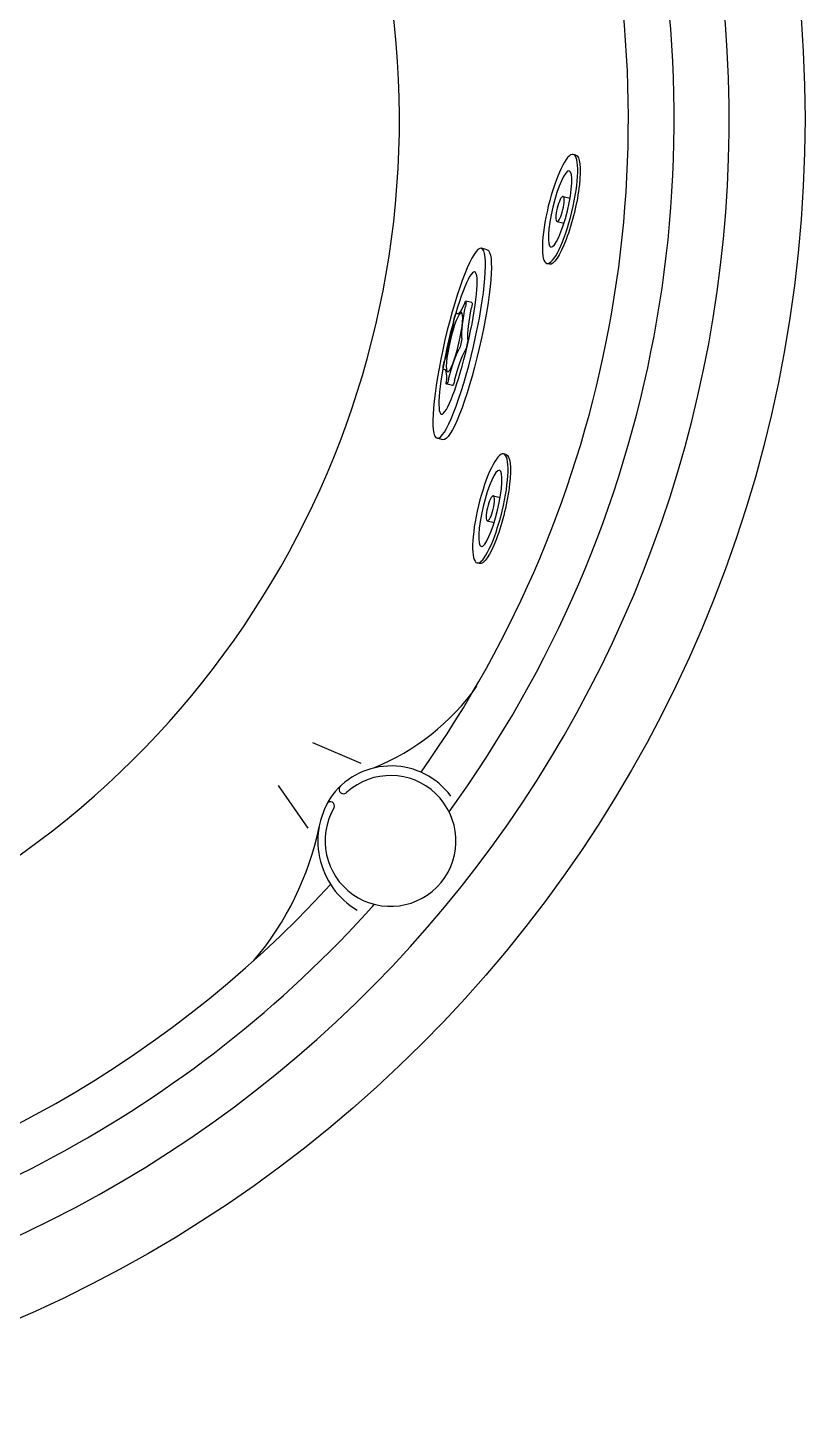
# Model space of a CAD drawing. Header units: millimetres. Extents: x -1146.96 to -1144.79, y 2246.6 to 2248.76.
# Drawn here: x -1145.387 to -1144.793, y 2246.765 to 2247.834 of the extents above; entities that cross this region are included whole.
import ezdxf

# ---------------------------------------------------------------- set-up
doc = ezdxf.new("R2010")
doc.units = ezdxf.units.MM
doc.header["$LTSCALE"] = 10
doc.layers.add('jacuzzi', color=1, linetype='Continuous')

msp = doc.modelspace()

# ---------------------------------------------------------------- linework, layer by layer
at = {"layer": 'jacuzzi'}
for p, q in [((-1144.968, 2247.7372), (-1144.9699, 2247.7377)), ((-1144.9777, 2247.7056), (-1144.9724, 2247.7043)), ((-1144.9823, 2247.6864), (-1144.9771, 2247.6851)), ((-1145.0357, 2247.6648), (-1145.0402, 2247.6659)), ((-1144.9882, 2247.6538), (-1144.9901, 2247.6543)), ((-1145.0475, 2247.6245), (-1145.052, 2247.6255)), ((-1145.0623, 2247.561), (-1145.0672, 2247.5622)), ((-1145.0694, 2247.5196), (-1145.074, 2247.5207)), ((-1145.0213, 2247.5083), (-1145.0232, 2247.5088)), ((-1145.0309, 2247.4767), (-1145.0257, 2247.4754)), ((-1145.0356, 2247.4575), (-1145.0303, 2247.4562)), ((-1145.0415, 2247.4249), (-1145.0433, 2247.4254)), ((-1145.1321, 2247.2722), (-1145.1689, 2247.288)), ((-1145.1724, 2247.2226), (-1145.1953, 2247.2553))]:
    msp.add_line(p, q, dxfattribs=at)
at = {"layer": 'jacuzzi', "color": 3}
msp.add_circle((-1145.7928, 2247.7648), 1, dxfattribs=at)
at = {"layer": 'jacuzzi'}
for centre, radius, start, end in [((-1145.7928, 2247.7644), 0.942, 291.6316, 248.3684), ((-1145.7928, 2247.7644), 0.69, 296.7143, 222.9441), ((-1145.7928, 2247.7644), 0.9, 323.9832, 14.8188), ((-1145.7928, 2247.7644), 0.865, 324.7764, 14.0908), ((-1145.7928, 2247.7644), 0.865, 167.106, 317.4695), ((-1145.1907, 2247.4361), 0.1808, 292.2483, 324.5013), ((-1145.1091, 2247.2136), 0.0566, 36.4018, 142.0367), ((-1145.1096, 2247.2129), 0.05, 149.363, 131.7858), ((-1145.1037, 2247.2128), 0.0614, 144.5198, 239.1948), ((-1145.1455, 2247.2524), 0.00344, 130.8204, 319.2614), ((-1145.1555, 2247.2397), 0.00311, 335.0928, 148.3052), ((-1145.3899, 2247.2706), 0.2306, 319.7272, 348.2562), ((-1145.7928, 2247.7644), 0.9, 278.3066, 318.1942), ((-1145.7928, 2247.7644), 0.9, 317.9232, 318.1942)]:
    msp.add_arc(centre, radius, start, end, dxfattribs=at)
at = {"layer": 'jacuzzi', "extrusion": (0, 0, -1)}
for centre, major_axis, ratio, start_param, end_param in [((-1144.98, 2247.696), (0.0101, 0.0417), 0.215976, 4.712389, 10.995574), ((-1144.9781, 2247.6955), (0.0101, 0.0417), 0.215976, 0, 3.141593), ((-1144.98, 2247.696), (0.007, 0.0291), 0.190822, 4.712389, 10.995574), ((-1144.98, 2247.696), (0.00233, 0.00962), 0.230944, 4.712389, 10.995574), ((-1145.0571, 2247.5933), (-0.0169, -0.0726), 0.15, 3.141593, 9.424778), ((-1145.0526, 2247.5922), (-0.0169, -0.0726), 0.15, 3.141593, 6.283185), ((-1145.058, 2247.5935), (-0.0127, -0.0544), 0.133333, 3.141593, 9.424778), ((-1145.0505, 2247.6504), (-0.008, -0.0345), 0.15, -0.74996, 0.121642), ((-1145.0532, 2247.6207), (-0.00113, -0.00486), 0.15, 2.391632, 4.519872), ((-1145.0486, 2247.6196), (-0.00113, -0.00486), 0.15, 3.141593, 4.519872), ((-1145.0607, 2247.5941), (-0.0053, -0.0227), 0.15, 3.141593, 9.424778), ((-1145.0603, 2247.6115), (-0.00113, -0.00486), 0.15, 1.134995, 3.263235), ((-1145.0456, 2247.6269), (-0.008, -0.0345), 0.15, 0.506677, 1.378279), ((-1145.0411, 2247.6258), (-0.008, -0.0345), 0.15, 0.506677, 1.378279), ((-1145.0695, 2247.5962), (-0.008, -0.0345), 0.15, 4.276588, 5.14819), ((-1145.0565, 2247.5931), (-0.00113, -0.00486), 0.15, 3.648269, 5.776509), ((-1145.0519, 2247.5921), (-0.00113, -0.00486), 0.15, 3.648269, 5.776509), ((-1145.068, 2247.5783), (-0.00113, -0.00486), 0.15, -0.121642, 2.006598), ((-1145.0616, 2247.5581), (-0.008, -0.0345), 0.15, 1.763314, 2.634916), ((-1145.0571, 2247.557), (-0.008, -0.0345), 0.15, 1.763314, 2.634916), ((-1145.0764, 2247.5391), (-0.008, -0.0345), 0.15, 3.019951, 3.891553), ((-1145.0657, 2247.5669), (-0.00113, -0.00486), 0.15, -1.378279, 0.74996), ((-1145.0611, 2247.5659), (-0.00113, -0.00486), 0.15, -1.378279, 0), ((-1145.0333, 2247.4671), (0.0101, 0.0417), 0.215976, 4.712389, 10.995574), ((-1145.0314, 2247.4666), (0.0101, 0.0417), 0.215976, 0, 3.141593), ((-1145.0333, 2247.4671), (0.007, 0.0291), 0.190822, 4.712389, 10.995574), ((-1145.0333, 2247.4671), (0.00233, 0.00962), 0.230944, 4.712389, 10.995574)]:
    msp.add_ellipse(centre, major_axis=major_axis, ratio=ratio, start_param=start_param, end_param=end_param, dxfattribs=at)

doc.saveas('drawing.dxf')
